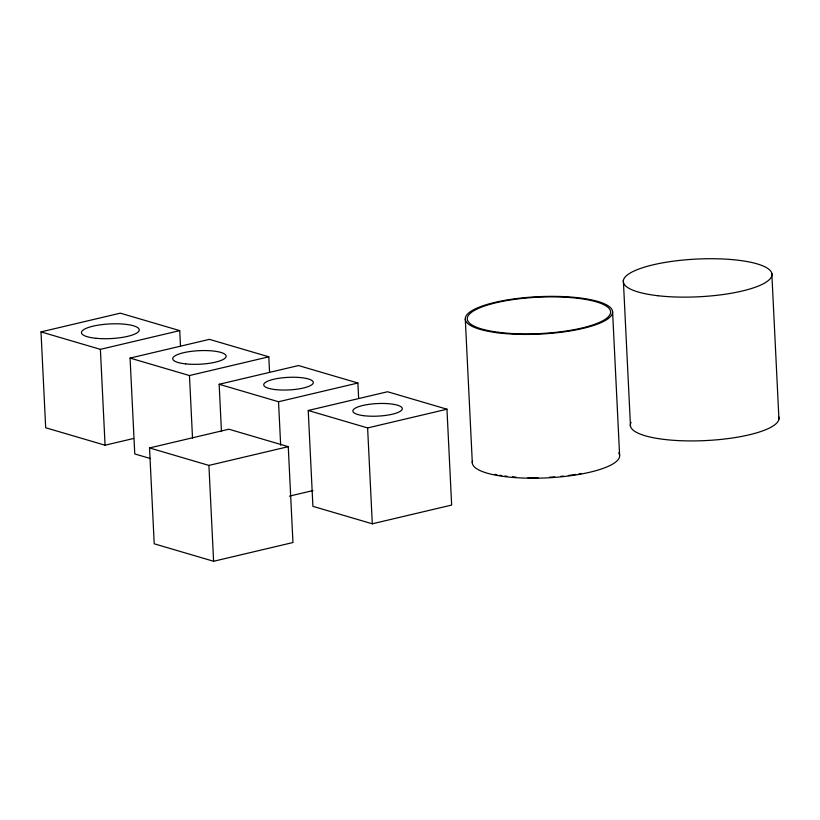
<?xml version="1.0" encoding="UTF-8"?>
<svg xmlns="http://www.w3.org/2000/svg" width="820" height="820" viewBox="0 0 820 820"><rect width="100%" height="100%" fill="white"/><g stroke="black" fill="none" stroke-linecap="round" stroke-linejoin="round"><path stroke-width="1.23" d="M133.588 438.485L105.073 445.209L45.684 427.753L41 331.895L120.345 313.158L179.734 330.624L180.482 345.958M41 331.895L100.388 349.351L179.734 330.624M150.521 458.575L134.767 453.942L130.072 358.084L209.428 339.357L268.806 356.813L269.555 372.157M130.072 358.084L189.461 375.55L268.806 356.813M221.461 431.576L219.155 384.283L298.5 365.546L357.889 383.012L358.637 398.346M219.155 384.283L278.534 401.749L357.889 383.012M149.527 447.945L228.882 429.208L288.261 446.674L292.955 542.532L213.6 561.269L154.221 543.803L149.527 447.945L208.915 465.411L288.261 446.674M308.228 410.482L387.573 391.745L446.961 409.211L451.646 505.069L372.3 523.795L312.912 506.34L308.228 410.482L367.616 427.937L446.961 409.211M289.419 496.141L312.984 490.575M771.815 273.337L778.938 419.061M623.364 280.583L630.488 426.308M612.591 311.641L619.623 455.428M465.288 319.154L472.32 462.941M367.616 427.937L372.3 523.795M278.534 401.749L280.665 445.198M208.915 465.411L213.6 561.269M189.461 375.55L192.526 438.177M100.388 349.351L105.073 445.209M618.741 452.937A73.749 18.716 -2.8 0 1 548.887 477.773A73.749 18.716 -2.8 0 1 472.525 461.096M581.195 473.447A71.77 18.214 -2.8 0 1 578.941 473.868M575.63 474.421A71.77 18.214 -2.8 0 1 568.342 475.487M563.391 476.071A71.77 18.214 -2.8 0 1 560.88 476.338M554.617 476.891A71.77 18.214 -2.8 0 1 549.523 477.23M538.033 477.67A71.77 18.214 -2.8 0 1 527.967 477.66M515.934 477.117A71.77 18.214 -2.8 0 1 512.49 476.84M506.975 476.266A71.77 18.214 -2.8 0 1 504.853 476M501.768 475.559A71.77 18.214 -2.8 0 1 499.78 475.241M496.93 474.729A71.77 18.214 -2.8 0 1 494.839 474.298M778.815 416.98A74.415 18.881 -2.8 0 1 702.002 440.729A74.415 18.881 -2.8 0 1 631.092 422.392M96.227 338.311A28.925 7.339 -2.8 0 0 139.256 329.845A28.925 7.339 -2.8 0 0 95.622 325.612A28.925 7.339 -2.8 0 0 96.227 338.311M185.709 363.895A26.711 6.775 -2.8 0 0 226.125 356.341A26.711 6.775 -2.8 0 0 186.488 352.108A26.711 6.775 -2.8 0 0 185.709 363.895M363.516 415.658A24.754 6.283 -2.8 0 0 402.231 409.231A24.754 6.283 -2.8 0 0 367.032 404.639A24.754 6.283 -2.8 0 0 363.516 415.658M275.294 389.582A24.805 6.293 -2.8 0 0 313.281 382.766A24.805 6.293 -2.8 0 0 276.986 378.594A24.805 6.293 -2.8 0 0 275.294 389.582M497.279 332.756A73.749 18.716 -2.8 0 0 612.386 313.486A73.749 18.716 -2.8 0 0 507.16 299.946A73.749 18.716 -2.8 0 0 497.279 332.756M498.396 332.284A71.77 18.214 -2.8 0 0 610.408 313.537A71.77 18.214 -2.8 0 0 508.01 300.366A71.77 18.214 -2.8 0 0 498.396 332.284M657.958 295.733A74.415 18.881 -2.8 0 0 771.907 275.274A74.415 18.881 -2.8 0 0 663.042 262.779A74.415 18.881 -2.8 0 0 657.958 295.733"/></g></svg>
